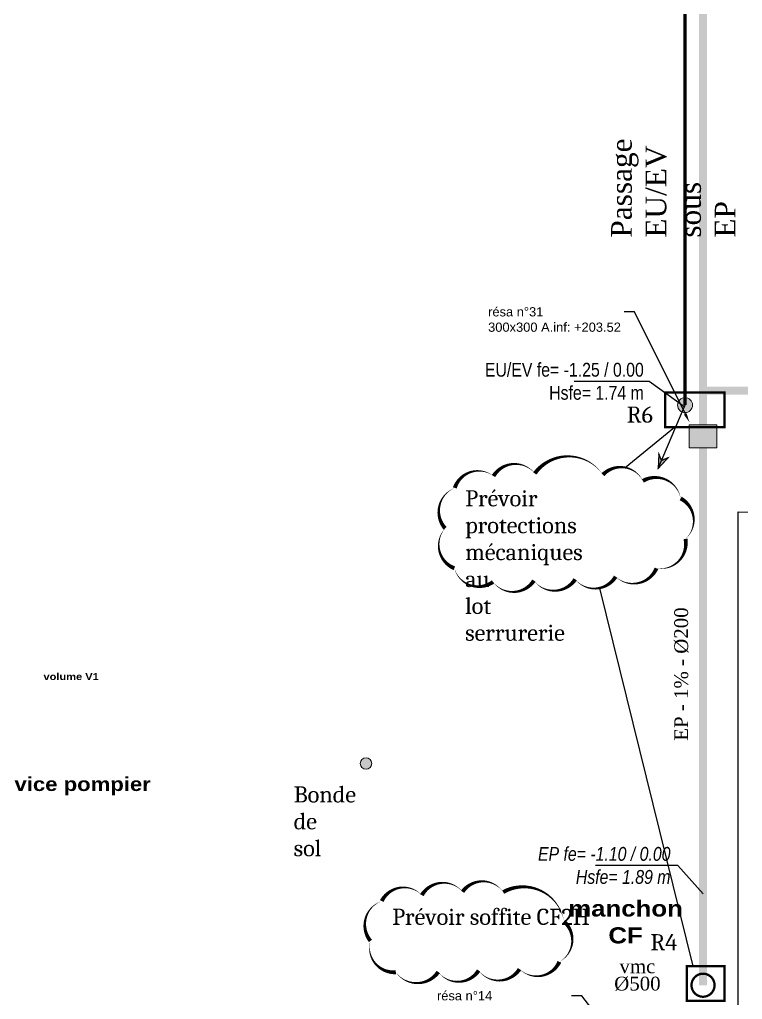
# Model space of a CAD drawing. Extents: x -2795338 to 3769695, y -3516596 to 3048438.
# Drawn here: x 476583 to 482858, y -337848 to -329344 of the extents above; entities that cross this region are included whole.
import ezdxf
from ezdxf import colors
from ezdxf.entities.mleader import LeaderData, LeaderLine
from ezdxf.math import Vec2, Vec3

# ---------------------------------------------------------------- set-up
doc = ezdxf.new("R2010")
doc.units = 0
for name, pattern in [('prlm_ef', [0.165, 0.1, -0.065]), ('prlm_ep', [2.5, 1.25, -0.25, 0.25, -0.25, 0.25, -0.25]), ('prlm_eu', [2, 1.25, -0.25, 0.25, -0.25])]:
    doc.linetypes.add(name, pattern=pattern)
doc.layers.add('_GAZELEC-RESERVATION', color=1, linetype='Continuous', lineweight=18)
for name, color, linetype in [('GAZ-EU FLECHE', 42, 'Continuous'), ('prlm-CALORIFUGE', 114, 'Continuous'), ('prlm-EAU-EF', 161, 'Continuous'), ('prlm-EAU-EP', 141, 'Continuous'), ('prlm-EAU-EPEXT', 145, 'Continuous'), ('prlm-EAU-EUEV', 25, 'Continuous'), ('prlm-MOD', 64, 'Continuous'), ('prlm-VMC', 93, 'Continuous')]:
    doc.layers.add(name, color=color, linetype=linetype)
doc.layers.add('prlm-ZEROPLOT', color=254, linetype='Continuous', plot=False)
doc.styles.add('prlm-eau-ef', font='ariblk.ttf', dxfattribs={"height": 18})
doc.styles.add('prlm-eau-ep', font='timesbi.ttf', dxfattribs={"height": 18})
doc.styles.add('prlm-eau-euev', font='pala.ttf', dxfattribs={"height": 18})
doc.styles.add('prlm-heavy', font='ariblk.ttf', dxfattribs={"height": 18})
doc.styles.add('prlm-mod', font='cambriaz.ttf', dxfattribs={"height": 18})
doc.styles.add('prlm-vmc', font='pala.ttf', dxfattribs={"height": 14})
doc.styles.get("Standard").update_dxf_attribs({"font": 'arial.ttf'})
doc.dimstyles.new('ISO-25', dxfattribs={"dimtxt": 2.5, "dimasz": 2.5, "dimexe": 1.25, "dimexo": 0.625, "dimtad": 1, "dimtxsty": 'Standard', "dimcen": 2.5, "dimadec": 0, "dimazin": 0, "dimtfac": 1, "dimtmove": 0, "dimatfit": 3, "dimfxl": 1, "dimarcsym": 0})

# ---------------------------------------------------------------- blocks, each defined once
blk = doc.blocks.new('xi.txt-delmo')
at = {"layer": 'prlm-CALORIFUGE', "insert": (0, 0), "char_height": 14, "width": 96.8221, "attachment_point": 5, "style": 'prlm-heavy'}
blk.add_mtext('manchon CF', dxfattribs=at)
blk = doc.blocks.new('xi.delmo')
at = {"layer": 'prlm-CALORIFUGE', "lineweight": 5}
blk.add_hatch(color=0, dxfattribs=at).paths.add_polyline_path([(-10, 12), (10, 12), (10, -12), (-10, -12)])
at = {"layer": 'prlm-CALORIFUGE', "color": 0, "lineweight": 5}
blk.add_lwpolyline([(-10, 12), (10, 12), (10, -12), (-10, -12)], close=True, dxfattribs=at)
blk = doc.blocks.new('xi.ep')
at = {"layer": 'prlm-EAU-EP', "color": 0, "linetype": 'ByBlock', "lineweight": -2}
blk.add_circle((0, 0), 5, dxfattribs=at)
blk = doc.blocks.new('xi.chu')
at = {"layer": 'prlm-EAU-EUEV', "linetype": 'ByBlock', "lineweight": 5}
blk.add_hatch(color=0, dxfattribs=at).paths.add_polyline_path([(6.5, 0, 1), (-6.5, 0, 1)])
at = {"layer": 'prlm-EAU-EUEV', "color": 0, "linetype": 'ByBlock', "lineweight": 5}
blk.add_circle((0, 0), 6.5, dxfattribs=at)
blk = doc.blocks.new('xi.eu')
at = {"layer": 'prlm-EAU-EUEV', "linetype": 'ByBlock', "lineweight": -2}
h = blk.add_hatch(color=0, dxfattribs=at)
edge = h.paths.add_edge_path()
edge.add_arc((0, 0), 5, 0, 360)
at = {"layer": 'prlm-EAU-EUEV', "color": 0, "linetype": 'ByBlock', "lineweight": 5}
blk.add_circle((0, 0), 5, dxfattribs=at)
blk = doc.blocks.new('xi.vmcd500')
at = {"layer": 'prlm-VMC', "color": 0, "linetype": 'ByBlock', "lineweight": -2, "insert": (0, 0), "char_height": 12, "width": 39.3872, "attachment_point": 2, "line_spacing_factor": 0.75, "style": 'prlm-vmc', "bg_fill": 3, "box_fill_scale": 1.1, "bg_fill_color": 256, "bg_fill_transparency": 0}
blk.add_mtext('vmc\\P%%C500', dxfattribs=at)
blk = doc.blocks.new('FLECHE1')
h = blk.add_hatch(color=256)
h.dxf.hatch_style = 1
h.paths.add_polyline_path([(495907.1, -370439.6), (495913.6, -370315.5), (495936.1, -370371.1), (495991.7, -370348.6)])
for p, q in [((495907.1, -370439.6), (496141.3, -369887.2)), ((495913.6, -370315.5), (495907.1, -370439.6)), ((495913.6, -370315.5), (495907.1, -370439.6)), ((495991.7, -370348.6), (495907.1, -370439.6)), ((495907.1, -370439.6), (495991.7, -370348.6)), ((495907.1, -370439.6), (495936.1, -370371.1)), ((495936.1, -370371.1), (495913.6, -370315.5)), ((495936.1, -370371.1), (495913.6, -370315.5)), ((495936.1, -370371.1), (495991.7, -370348.6)), ((495991.7, -370348.6), (495936.1, -370371.1))]:
    blk.add_line(p, q)
at = {"const_width": 10}
for points in [[(495936.1, -370371.1), (496141.3, -369887.2)], [(495907.1, -370439.6), (495913.6, -370315.5), (495936.1, -370371.1), (495991.7, -370348.6), (495907.1, -370439.6)]]:
    blk.add_lwpolyline(points, dxfattribs=at)

msp = doc.modelspace()

# ---------------------------------------------------------------- linework, layer by layer
msp.add_circle((487178.691, -234079.124), 3282516.798)
at = {"layer": 'prlm-CALORIFUGE', "ltscale": 25, "const_width": 20}
msp.add_lwpolyline([(482416.298, -337725.152, -1), (482616.298, -337725.152, -1), (482416.298, -337725.152, 16.42995257)], format="xyb", dxfattribs=at)
at = {"layer": 'prlm-EAU-EP', "linetype": 'prlm_ep', "ltscale": 20, "flags": 128}
msp.add_lwpolyline([(467660.121, -319282.198, 70, 70, 0), (467660.266, -321585.005, 70, 70, 0), (476187.326, -321584.47, 70, 70, 0), (476187.326, -324804.723, 70, 70, 0), (482516.298, -324804.723, 70, 70, 0), (482516.298, -337725.152, 0, 0, 0)], format="xyseb", dxfattribs=at)
at = {"layer": 'prlm-EAU-EP', "linetype": 'prlm_ep', "ltscale": 20, "const_width": 70, "flags": 128}
msp.add_lwpolyline([(482701.89, -332565.698), (482516.298, -332565.698)], dxfattribs=at)
at = {"layer": 'prlm-EAU-EPEXT', "linetype": 'prlm_ep', "ltscale": 20, "const_width": 70, "flags": 128}
msp.add_lwpolyline([(483003.375, -332565.698), (482701.89, -332565.698)], dxfattribs=at)
at = {"layer": 'prlm-EAU-EUEV', "linetype": 'prlm_eu', "ltscale": 50, "flags": 128}
msp.add_lwpolyline([(466779.464, -323117.322, 30, 30, 0), (466779.464, -324301.825, 30, 30, 0), (476103.57, -324301.825, 30, 30, 0), (476103.57, -324963.758, 30, 30, 0), (482359.689, -324963.758, 30, 30, 0), (482359.985, -332690.057, 0, 0, 0)], format="xyseb", dxfattribs=at)
at = {"layer": 'prlm-MOD', "const_width": 20}
for points in [[(482188.028, -332579.339), (482701.889, -332579.339), (482701.889, -332880.621), (482188.028, -332880.621)], [(482376.183, -337560.186), (482701.888, -337560.186), (482701.888, -337861.468), (482376.184, -337861.468)]]:
    msp.add_lwpolyline(points, close=True, dxfattribs=at)
at = {"layer": 'prlm-MOD'}
for points in [[(481841.636, -333231.968), (482267.38, -332880.621)], [(481616.51, -334278.025), (482426.589, -337560.186)]]:
    msp.add_lwpolyline(points, dxfattribs=at)
for points in [[(481055.544, -333282.943, 0, 35, 0.52056705), (480696.942, -333305.822, 0, 35, 0.52056705), (480696.942, -333305.822, 0, 35, 0.52056705), (480361.23, -333408.776, 0, 35, 0.52056705), (480361.23, -333408.776, 0, 35, 0.52056705), (480277.302, -333759.586, 0, 35, 0.52056705), (480277.302, -333759.586, 0, 35, 0.52056705), (480357.415, -334106.582, 0, 35, 0.52056705), (480357.415, -334106.582, 0, 35, 0.52056705), (480693.127, -334224.789, 0, 35, 0.52056705), (480693.127, -334224.789, 0, 35, 0.52056705), (481047.914, -334213.35, 0, 35, 0.52056705), (481047.914, -334213.35, 0, 35, 0.52056705), (481406.516, -334201.91, 0, 35, 0.52056705), (481406.516, -334201.91, 0, 35, 0.52056705), (481757.488, -334179.031, 0, 35, 0.52056705), (481757.488, -334179.031, 0, 35, 0.52056705), (482112.275, -334106.582, 0, 35, 0.52056705), (482112.275, -334106.582, 0, 35, 0.52056705), (482364.059, -333851.101, 0, 35, 0.52056705), (482364.059, -333851.101, 0, 35, 0.52056705), (482322.095, -333500.292, 0, 35, 0.52056705), (482322.095, -333500.292, 0, 35, 0.52056705), (481994.013, -333347.766, 0, 35, 0.52056705), (481994.013, -333347.766, 0, 35, 0.52056705), (481646.855, -333294.382, 0, 35, 0.52056705), (481646.855, -333294.382, 0, 35, 0.52056705)], [(480781.346, -336916.525, 0, 35, 0.52056705), (480428.253, -336914.074, 0, 35, 0.52056705), (480428.253, -336914.074, 0, 35, 0.52056705), (480075.161, -336943.485, 0, 35, 0.52056705), (480075.161, -336943.485, 0, 35, 0.52056705), (479726.973, -336994.956, 0, 35, 0.52056705), (479726.973, -336994.956, 0, 35, 0.52056705), (479628.892, -337340.546, 0, 35, 0.52056705), (479628.892, -337340.546, 0, 35, 0.52056705), (479849.574, -337612.606, 0, 35, 0.52056705), (479849.574, -337612.606, 0, 35, 0.52056705), (480217.379, -337610.155, 0, 35, 0.52056705), (480217.379, -337610.155, 0, 35, 0.52056705), (480568.019, -337597.9, 0, 35, 0.52056705), (480568.019, -337597.9, 0, 35, 0.52056705), (480923.563, -337585.645, 0, 35, 0.52056705), (480923.563, -337585.645, 0, 35, 0.52056705), (481269.299, -337521.919, 0, 35, 0.52056705), (481269.299, -337521.919, 0, 35, 0.52056705), (481308.532, -337171.428, 0, 35, 0.52056705), (481308.532, -337171.428, 0, 35, 0.52056705)]]:
    msp.add_lwpolyline(points, format="xyseb", close=True, dxfattribs=at)
at = {"layer": 'prlm-ZEROPLOT'}
msp.add_lwpolyline([(476620.603, -340353.922), (482820.805, -340353.923), (482820.806, -333615.48), (497635.404, -333618.448), (497635.455, -349165.559), (482820.804, -349165.531), (482820.805, -342421.989), (476620.704, -342421.988)], close=True, dxfattribs=at)

# ---------------------------------------------------------------- block references
at = {"layer": 'GAZ-EU FLECHE'}
msp.add_blockref('FLECHE1', (-13779.843, 37200.216), dxfattribs=at)
at = {"layer": 'prlm-CALORIFUGE', "ltscale": 25, "xscale": 10, "yscale": 10, "zscale": 10, "rotation": 270.0000000002486}
msp.add_blockref('xi.delmo', (482516.298, -332961.877), dxfattribs=at)
at = {"layer": 'prlm-CALORIFUGE', "ltscale": 25, "xscale": 10, "yscale": 10, "zscale": 10}
msp.add_blockref('xi.txt-delmo', (481843.731, -337176.582), dxfattribs=at)
at = {"layer": 'prlm-EAU-EP', "ltscale": 25, "xscale": 20, "yscale": 20, "zscale": 20}
msp.add_blockref('xi.ep', (482516.298, -337725.152), dxfattribs=at)
at = {"layer": 'prlm-EAU-EUEV', "xscale": 10, "yscale": 10, "zscale": 10}
msp.add_blockref('xi.chu', (482359.985, -332690.057), dxfattribs=at)
at = {"layer": 'prlm-MOD', "xscale": 10, "yscale": 10, "zscale": 10, "rotation": 350.7946515794116}
msp.add_blockref('xi.eu', (479590.356, -335800.314), dxfattribs=at)

# ---------------------------------------------------------------- texts
at = {"layer": 'prlm-EAU-EF', "color": 0, "linetype": 'prlm_ef', "ltscale": 100, "attachment_point": 1, "rotation": 0, "style": 'prlm-eau-ef'}
for s, insert, char_height, width in [('volume V1', (476790.478, -335016.502), 60, 559.64619), ('Solution 1:\\Pnon accepté par le service pompier', (474512.704, -335719.332), 120, 5436.85266)]:
    msp.add_mtext(s, dxfattribs=dict(at, insert=insert, char_height=char_height, width=width))
at = {"layer": 'prlm-EAU-EP', "insert": (482266.475, -335603.422), "char_height": 120, "width": 1466.99872, "attachment_point": 1, "rotation": 90, "style": 'prlm-eau-euev'}
msp.add_mtext('EP - 1% - %%C200', dxfattribs=at)
at = {"layer": 'prlm-EAU-EP', "insert": (482233.603, -336686.085), "char_height": 120, "width": 1363.17489, "attachment_point": 6, "style": 'prlm-eau-ep'}
msp.add_mtext('\\pt1.8e+006;{\\fArial Narrow|b0|i1|c0|p34;EP fe= -1.10 / 0.00 Hsfe= 1.89 m}', dxfattribs=at)
at = {"layer": 'prlm-EAU-EP', "linetype": 'prlm_ep', "ltscale": 20, "insert": (482059.222, -337281.873), "char_height": 140, "width": 380.00667, "attachment_point": 1, "style": 'prlm-mod'}
msp.add_mtext('R4', dxfattribs=at)
at = {"layer": 'prlm-EAU-EUEV', "ltscale": 25, "insert": (481717.442, -331236.337), "char_height": 180, "attachment_point": 1, "rotation": 90, "style": 'prlm-eau-euev'}
msp.add_mtext_dynamic_manual_height_columns('Passage EU/EV sous EP', width=184.46804, gutter_width=75, heights=[0], dxfattribs=at)
at = {"layer": 'prlm-EAU-EUEV', "insert": (482001.969, -332483.877), "char_height": 120, "width": 1604.00942, "attachment_point": 6, "style": 'prlm-eau-euev'}
msp.add_mtext('\\pt1.8e+006;{\\fArial Narrow|b0|i0|c0|p34;EU/EV fe= -1.25 / 0.00 Hsfe= 1.74 m}', dxfattribs=at)
at = {"layer": 'prlm-EAU-EUEV', "linetype": 'prlm_eu', "ltscale": 50, "insert": (481853.715, -332702.257), "char_height": 140, "width": 380.00667, "attachment_point": 1, "style": 'prlm-mod'}
msp.add_mtext('R6', dxfattribs=at)
at = {"layer": 'prlm-MOD', "char_height": 140, "attachment_point": 1, "style": 'prlm-mod'}
for s, insert, width in [('Prévoir protections\\Pmécaniques au\\Plot serrurerie', (480451.086, -333428.907), 13.26298), ('Bonde de sol', (478962.343, -335999.018), 13.26298), ('Prévoir soffite CF2H', (479817.308, -337061.282), 1854.73701)]:
    msp.add_mtext(s, dxfattribs=dict(at, insert=insert, width=width))

# ---------------------------------------------------------------- leaders
at = {"layer": '_GAZELEC-RESERVATION', "color": 6}
ml = msp.add_multileader_mtext('Standard', dxfattribs=at)
ml.set_content('résa n°42 (EP+EU)\\P400x200 A.inf: +203.40', color=6)
ml.set_leader_properties()
ml.build(insert=Vec2(0, 0))
ml.multileader.update_dxf_attribs({"has_text_frame": 1, "arrow_head_size": 80, "scale": 20})
ctx = ml.context
ctx.base_point, ctx.scale, ctx.char_height, ctx.arrow_head_size, ctx.landing_gap_size, ctx.plane_origin = Vec3(461469.87, -330639.678), 20, 80, 80, 40, Vec3(454835.994, -329335.279)
notes = []
notes.append((ctx, [(1, (1, 1, 0), (461380.025, -330639.678), (1, 0), 89.845, [(0, [(461012.317, -329816.341)], 0, [])])]))
ctx.mtext.insert, ctx.mtext.width, ctx.mtext.flow_direction = Vec3(461509.87, -330598.968), 1568.85041, 5
ml = msp.add_multileader_mtext('Standard', dxfattribs=at)
ml.set_content('résa n°47 \\P%%C160 A.inf: +203.81', color=6)
ml.set_leader_properties()
ml.build(insert=Vec2(0, 0))
ml.multileader.update_dxf_attribs({"has_text_frame": 1, "arrow_head_size": 80, "scale": 20})
ctx = ml.context
ctx.base_point, ctx.scale, ctx.char_height, ctx.arrow_head_size, ctx.landing_gap_size, ctx.plane_origin = Vec3(459487.911, -331147.378), 20, 80, 80, 40, Vec3(452682.738, -330236.618)
notes.append((ctx, [(0, (1, 1, 0), (460629.979, -331147.378), (-1, 0), 89.845, [(0, [(460782.693, -331817.903)], 0, [])])]))
ctx.mtext.insert, ctx.mtext.width, ctx.mtext.flow_direction = Vec3(459527.911, -331105.769), 1568.85041, 5
ml = msp.add_multileader_mtext('Standard', dxfattribs=at)
ml.set_content('résa n°31\\P300x300 A.inf: +203.52', color=6)
ml.set_leader_properties()
ml.build(insert=Vec2(0, 0))
ml.multileader.update_dxf_attribs({"has_text_frame": 1, "arrow_head_size": 80, "scale": 20})
ctx = ml.context
ctx.base_point, ctx.scale, ctx.char_height, ctx.arrow_head_size, ctx.landing_gap_size, ctx.plane_origin = Vec3(480610.526, -331880.841), 20, 80, 80, 40, Vec3(475247.958, -331555.303)
notes.append((ctx, [(0, (1, 1, 0), (481922.471, -331880.841), (-1, 0), 89.845, [(0, [(482398.18, -332839.175)], 0, [])])]))
ctx.mtext.insert, ctx.mtext.width, ctx.mtext.flow_direction = Vec3(480650.526, -331840.131), 1568.85041, 5
ml = msp.add_multileader_mtext('Standard', dxfattribs=at)
ml.set_content('résa n°57 \\P150X150 en dalle haute', color=6)
ml.set_leader_properties()
ml.build(insert=Vec2(0, 0))
ml.multileader.update_dxf_attribs({"has_text_frame": 1, "arrow_head_size": 80, "scale": 20})
ctx = ml.context
ctx.base_point, ctx.scale, ctx.char_height, ctx.arrow_head_size, ctx.landing_gap_size, ctx.plane_origin = Vec3(467886.146, -332318.485), 20, 80, 80, 40, Vec3(461272.679, -331407.725)
notes.append((ctx, [(0, (1, 1, 0), (469219.92, -332318.485), (-1, 0), 89.845, [(0, [(469509.49, -332871.835)], 0, [])])]))
ctx.mtext.insert, ctx.mtext.width, ctx.mtext.flow_direction = Vec3(467926.146, -332277.803), 1568.85041, 5
ml = msp.add_multileader_mtext('Standard', dxfattribs=at)
ml.set_content('résa n°60 \\P150X300 en dalle haute', color=6)
ml.set_leader_properties()
ml.build(insert=Vec2(0, 0))
ml.multileader.update_dxf_attribs({"has_text_frame": 1, "arrow_head_size": 80, "scale": 20})
ctx = ml.context
ctx.base_point, ctx.scale, ctx.char_height, ctx.arrow_head_size, ctx.landing_gap_size, ctx.plane_origin = Vec3(472226.765, -332606.226), 20, 80, 80, 40, Vec3(465613.298, -331695.465)
notes.append((ctx, [(0, (1, 1, 0), (473560.539, -332606.226), (-1, 0), 89.845, [(0, [(473850.109, -333159.575)], 0, [])])]))
ctx.mtext.insert, ctx.mtext.width, ctx.mtext.flow_direction = Vec3(472266.765, -332565.516), 1568.85041, 5
ml = msp.add_multileader_mtext('Standard', dxfattribs=at)
ml.set_content('résa n°51 \\P150X200 A.inf: +203.86', color=6)
ml.set_leader_properties()
ml.build(insert=Vec2(0, 0))
ml.multileader.update_dxf_attribs({"has_text_frame": 1, "arrow_head_size": 80, "scale": 20})
ctx = ml.context
ctx.base_point, ctx.scale, ctx.char_height, ctx.arrow_head_size, ctx.landing_gap_size, ctx.plane_origin = Vec3(471099.496, -334089.55), 20, 80, 80, 40, Vec3(464476.152, -333178.79)
notes.append((ctx, [(0, (1, 1, 0), (472423.393, -334089.55), (-1, 0), 89.845, [(0, [(473558.285, -333624.887)], 0, [])])]))
ctx.mtext.insert, ctx.mtext.width, ctx.mtext.flow_direction = Vec3(471139.496, -334048.84), 1568.85041, 5
ml = msp.add_multileader_mtext('Standard', dxfattribs=at)
ml.set_content('résa n°58 \\P150X150 en dalle haute', color=6)
ml.set_leader_properties()
ml.build(insert=Vec2(0, 0))
ml.multileader.update_dxf_attribs({"has_text_frame": 1, "arrow_head_size": 80, "scale": 20})
ctx = ml.context
ctx.base_point, ctx.scale, ctx.char_height, ctx.arrow_head_size, ctx.landing_gap_size, ctx.plane_origin = Vec3(465149.997, -333991.467), 20, 80, 80, 40, Vec3(458536.53, -333080.707)
notes.append((ctx, [(0, (1, 1, 0), (466483.771, -333991.467), (-1, 0), 89.845, [(0, [(466773.34, -334544.816)], 0, [])])]))
ctx.mtext.insert, ctx.mtext.width, ctx.mtext.flow_direction = Vec3(465189.997, -333950.785), 1568.85041, 5
ml = msp.add_multileader_mtext('Standard', dxfattribs=at)
ml.set_content('résa n°59 \\P150X150 en dalle haute', color=6)
ml.set_leader_properties()
ml.build(insert=Vec2(0, 0))
ml.multileader.update_dxf_attribs({"has_text_frame": 1, "arrow_head_size": 80, "scale": 20})
ctx = ml.context
ctx.base_point, ctx.scale, ctx.char_height, ctx.arrow_head_size, ctx.landing_gap_size, ctx.plane_origin = Vec3(467879.089, -334267.9), 20, 80, 80, 40, Vec3(461265.621, -333357.14)
notes.append((ctx, [(0, (1, 1, 0), (469212.863, -334267.9), (-1, 0), 89.845, [(0, [(469502.432, -334821.25)], 0, [])])]))
ctx.mtext.insert, ctx.mtext.width, ctx.mtext.flow_direction = Vec3(467919.089, -334227.218), 1568.85041, 5
ml = msp.add_multileader_mtext('Standard', dxfattribs=at)
ml.set_content('résa n°61 \\P150X150 en dalle haute', color=6)
ml.set_leader_properties()
ml.build(insert=Vec2(0, 0))
ml.multileader.update_dxf_attribs({"has_text_frame": 1, "arrow_head_size": 80, "scale": 20})
ctx = ml.context
ctx.base_point, ctx.scale, ctx.char_height, ctx.arrow_head_size, ctx.landing_gap_size, ctx.plane_origin = Vec3(471672.385, -334973.263), 20, 80, 80, 40, Vec3(465058.918, -334062.503)
notes.append((ctx, [(0, (1, 1, 0), (473006.159, -334973.263), (-1, 0), 89.845, [(0, [(473295.729, -335526.613)], 0, [])])]))
ctx.mtext.insert, ctx.mtext.width, ctx.mtext.flow_direction = Vec3(471712.385, -334932.581), 1568.85041, 5
ml = msp.add_multileader_mtext('Standard', dxfattribs=at)
ml.set_content('résa n°52 \\P150X150 A.inf: +203.61', color=6)
ml.set_leader_properties()
ml.build(insert=Vec2(0, 0))
ml.multileader.update_dxf_attribs({"has_text_frame": 1, "arrow_head_size": 80, "scale": 20})
ctx = ml.context
ctx.base_point, ctx.scale, ctx.char_height, ctx.arrow_head_size, ctx.landing_gap_size, ctx.plane_origin = Vec3(471309.592, -335922.128), 20, 80, 80, 40, Vec3(464670.858, -335011.368)
notes.append((ctx, [(0, (1, 1, 0), (472618.1, -335922.128), (-1, 0), 89.845, [(0, [(472997.954, -335680.869)], 0, [])])]))
ctx.mtext.insert, ctx.mtext.width, ctx.mtext.flow_direction = Vec3(471349.592, -335881.418), 1568.85041, 5
ml = msp.add_multileader_mtext('Standard', dxfattribs=at)
ml.set_content('résa n°62 \\P250X250 en dalle haute', color=6)
ml.set_leader_properties()
ml.build(insert=Vec2(0, 0))
ml.multileader.update_dxf_attribs({"has_text_frame": 1, "arrow_head_size": 80, "scale": 20})
ctx = ml.context
ctx.base_point, ctx.scale, ctx.char_height, ctx.arrow_head_size, ctx.landing_gap_size, ctx.plane_origin = Vec3(467725.08, -336137.501), 20, 80, 80, 40, Vec3(461120.508, -335226.741)
notes.append((ctx, [(0, (1, 1, 0), (469067.749, -336137.501), (-1, 0), 89.845, [(0, [(469454.587, -336466.286)], 0, [])])]))
ctx.mtext.insert, ctx.mtext.width, ctx.mtext.flow_direction = Vec3(467765.08, -336096.819), 1568.85041, 5
ml = msp.add_multileader_mtext('Standard', dxfattribs=at)
ml.set_content('résa n°63 \\P150X150 en dalle haute', color=6)
ml.set_leader_properties()
ml.build(insert=Vec2(0, 0))
ml.multileader.update_dxf_attribs({"has_text_frame": 1, "arrow_head_size": 80, "scale": 20})
ctx = ml.context
ctx.base_point, ctx.scale, ctx.char_height, ctx.arrow_head_size, ctx.landing_gap_size, ctx.plane_origin = Vec3(467788.712, -336812.875), 20, 80, 80, 40, Vec3(461175.245, -335902.115)
notes.append((ctx, [(0, (1, 1, 0), (469122.486, -336812.875), (-1, 0), 89.845, [(0, [(469509.324, -337141.66)], 0, [])])]))
ctx.mtext.insert, ctx.mtext.width, ctx.mtext.flow_direction = Vec3(467828.712, -336772.193), 1568.85041, 5
at = {"layer": 'prlm-EAU-EP'}
msp.add_leader([(482516.298, -336930.823), (482296.364, -336686.085), (481581.383, -336686.085)], dimstyle='ISO-25', override={"dimasz": 10, "dimtad": 0}, dxfattribs=at)
at = {"layer": 'prlm-EAU-EUEV'}
msp.add_leader([(482359.689, -332708.192), (482049.763, -332483.877), (481397.543, -332483.877)], dimstyle='ISO-25', override={"dimasz": 10, "dimgap": 0.625, "dimtad": 0}, dxfattribs=at)
for ctx, leaders in notes:
    for number, flags, end, landing, length, lines in leaders:
        leader = LeaderData()
        leader.index, (leader.has_last_leader_line, leader.has_dogleg_vector, leader.attachment_direction) = number, flags
        leader.last_leader_point, leader.dogleg_vector, leader.dogleg_length = Vec3(end), Vec3(landing), length
        for number, points, colour, breaks in lines:
            line = LeaderLine()
            line.index, line.vertices, line.color, line.breaks = number, Vec3.list(points), colors.encode_raw_color(colour), breaks
            leader.lines.append(line)
        ctx.leaders.append(leader)

# ---------------------------------------------------------------- next in the draw order: block references
at = {"layer": 'prlm-VMC', "xscale": 10, "yscale": 10, "zscale": 10}
msp.add_blockref('xi.vmcd500', (481946.478, -337501.084), dxfattribs=at)

# ---------------------------------------------------------------- next in the draw order: leaders
at = {"layer": '_GAZELEC-RESERVATION', "color": 6}
ml = msp.add_multileader_mtext('Standard', dxfattribs=at)
ml.set_content('résa n°64 \\P150X150 en dalle haute', color=6)
ml.set_leader_properties()
ml.build(insert=Vec2(0, 0))
ml.multileader.update_dxf_attribs({"has_text_frame": 1, "arrow_head_size": 80, "scale": 20})
ctx = ml.context
ctx.base_point, ctx.scale, ctx.char_height, ctx.arrow_head_size, ctx.landing_gap_size, ctx.plane_origin = Vec3(467788.712, -337662.11), 20, 80, 80, 40, Vec3(461175.245, -336751.35)
notes = []
notes.append((ctx, [(0, (1, 1, 0), (469122.486, -337662.11), (-1, 0), 89.845, [(0, [(469509.324, -337990.895)], 0, [])])]))
ctx.mtext.insert, ctx.mtext.width, ctx.mtext.flow_direction = Vec3(467828.712, -337621.428), 1568.85041, 5
ml = msp.add_multileader_mtext('Standard', dxfattribs=at)
ml.set_content('résa n°14\\P800x200 A.inf: +203.91', color=6)
ml.set_leader_properties()
ml.build(insert=Vec2(0, 0))
ml.multileader.update_dxf_attribs({"has_text_frame": 1, "arrow_head_size": 80, "scale": 20})
ctx = ml.context
ctx.base_point, ctx.scale, ctx.char_height, ctx.arrow_head_size, ctx.landing_gap_size, ctx.plane_origin = Vec3(480166.511, -337817.075), 20, 80, 80, 40, Vec3(474034.771, -337491.537)
notes.append((ctx, [(0, (1, 1, 0), (481463.996, -337817.075), (-1, 0), 89.845, [(0, [(482003.538, -338518.089)], 0, [])])]))
ctx.mtext.insert, ctx.mtext.width, ctx.mtext.flow_direction = Vec3(480206.511, -337776.366), 1568.85041, 5
ml = msp.add_multileader_mtext('Standard', dxfattribs=at)
ml.set_content('résa n°43 (EP)\\P250x400 A.inf: +203.47', color=6)
ml.set_leader_properties()
ml.build(insert=Vec2(0, 0))
ml.multileader.update_dxf_attribs({"has_text_frame": 1, "arrow_head_size": 80, "scale": 20})
ctx = ml.context
ctx.base_point, ctx.scale, ctx.char_height, ctx.arrow_head_size, ctx.landing_gap_size, ctx.plane_origin = Vec3(461469.87, -337866.504), 20, 80, 80, 40, Vec3(454835.994, -336955.744)
notes.append((ctx, [(1, (1, 1, 0), (461380.025, -337866.504), (1, 0), 89.845, [(0, [(461012.317, -338511.293)], 0, [])])]))
ctx.mtext.insert, ctx.mtext.width, ctx.mtext.flow_direction = Vec3(461509.87, -337825.795), 1568.85041, 5
for ctx, leaders in notes:
    for number, flags, end, landing, length, lines in leaders:
        leader = LeaderData()
        leader.index, (leader.has_last_leader_line, leader.has_dogleg_vector, leader.attachment_direction) = number, flags
        leader.last_leader_point, leader.dogleg_vector, leader.dogleg_length = Vec3(end), Vec3(landing), length
        for number, points, colour, breaks in lines:
            line = LeaderLine()
            line.index, line.vertices, line.color, line.breaks = number, Vec3.list(points), colors.encode_raw_color(colour), breaks
            leader.lines.append(line)
        ctx.leaders.append(leader)

doc.saveas('drawing.dxf')
